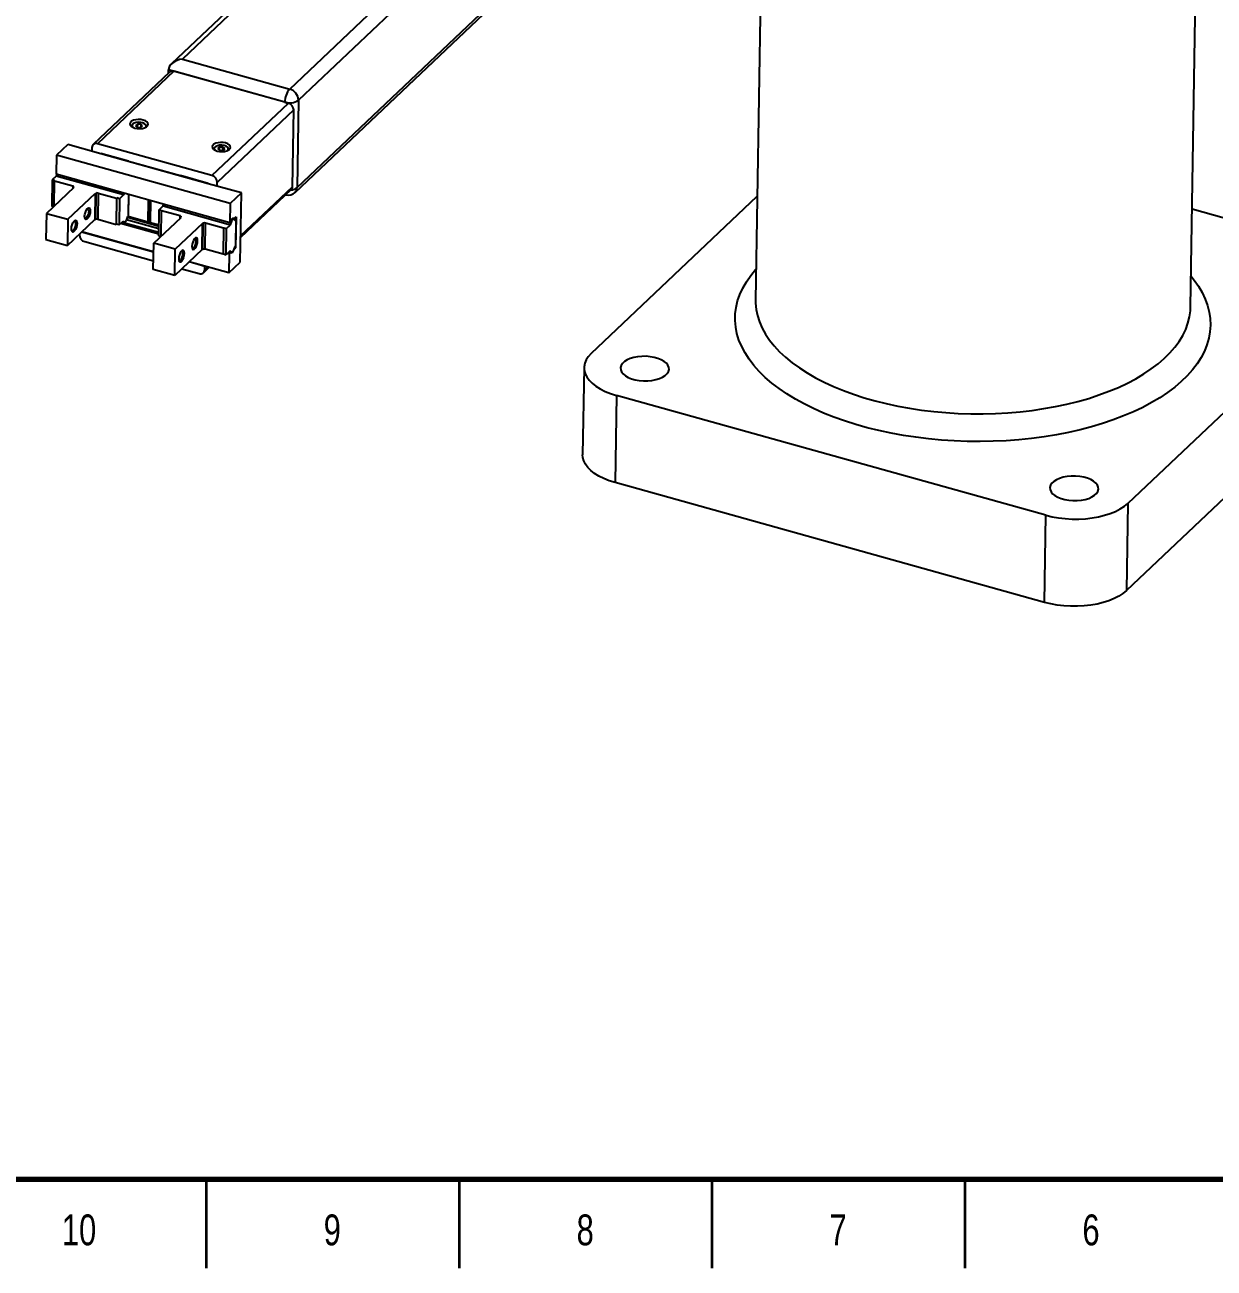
# Model space of a CAD drawing. Header units: millimetres. Extents: x -48 to 1187, y 2 to 839.
# Drawn here: x 708.7 to 943.8, y 2.5 to 248.3 of the extents above; entities that cross this region are included whole.
import ezdxf

# ---------------------------------------------------------------- set-up
doc = ezdxf.new("R2010")
doc.units = ezdxf.units.MM
doc.header["$PDSIZE"] = -1
doc.styles.add('SLDTEXTSTYLE0', font='TXT', dxfattribs={"width": 0.75})

msp = doc.modelspace()

# ---------------------------------------------------------------- linework, layer by layer
at = {"color": 7, "linetype": 'Continuous', "lineweight": 25}
for p, q in [((939.112363, 192.494074), (941.278208, 326.004343)), ((854.856924, 300.732456), (853.123677, 193.889009)), ((786.066953, 285.398386), (739.796954, 241.572813)), ((784.451666, 284.924728), (737.65902, 240.604118)), ((761.0224, 235.650903), (807.292399, 279.476476)), ((808.524264, 276.775992), (762.763205, 233.432471)), ((762.089931, 215.224526), (808.147963, 258.849331)), ((762.48338, 216.183082), (808.244439, 259.526604)), ((739.796954, 241.572813), (761.0224, 235.650903)), ((737.286401, 238.997766), (722.170759, 224.680677)), ((738.128393, 239.1615), (723.012751, 224.844411)), ((737.056123, 238.779653), (737.067121, 239.457595)), ((760.061353, 233.042193), (737.067121, 239.457595)), ((760.768868, 232.844796), (738.128393, 239.1615)), ((745.653226, 218.527707), (760.768868, 232.844796)), ((761.813351, 231.513737), (746.697709, 217.196648)), ((761.567105, 216.334275), (761.813351, 231.513737)), ((762.763205, 233.432471), (762.48338, 216.183082)), ((730.902212, 228.6964), (730.53711, 228.402899)), ((730.902212, 228.6964), (730.892362, 228.089216)), ((731.594621, 228.677001), (730.902212, 228.6964)), ((731.594621, 228.677001), (731.585153, 228.093372)), ((731.921927, 228.364101), (731.594621, 228.677001)), ((729.829703, 228.406208), (729.826015, 228.178893)), ((730.53711, 228.402899), (730.864416, 228.089999)), ((730.864416, 228.089999), (731.556825, 228.0706)), ((731.556825, 228.0706), (731.921927, 228.364101)), ((732.625647, 228.133476), (732.629334, 228.360792)), ((717.146652, 224.679), (714.907297, 222.55795)), ((723.691164, 222.853078), (717.146652, 224.679)), ((721.934689, 224.105543), (721.922377, 223.34657)), ((745.653226, 218.527707), (723.012751, 224.844411)), ((746.102544, 223.866077), (746.098857, 223.638762)), ((747.074664, 224.124289), (746.816562, 223.802099)), ((746.816562, 223.802099), (747.244259, 223.521179)), ((747.074664, 224.124289), (747.066771, 223.637757)), ((747.760462, 224.165558), (747.074664, 224.124289)), ((747.760462, 224.165558), (747.750503, 223.551644)), ((748.188158, 223.884638), (747.760462, 224.165558)), ((747.930056, 223.562449), (748.188158, 223.884638)), ((748.898489, 223.593345), (748.902176, 223.82066)), ((714.907297, 222.55795), (714.846295, 218.797583)), ((749.221768, 212.984195), (714.907297, 222.55795)), ((723.691164, 222.853078), (723.692283, 222.922075)), ((729.174404, 221.323251), (723.691164, 222.853078)), ((723.692283, 222.922075), (744.917729, 217.000165)), ((729.175523, 221.392248), (723.692283, 222.922075)), ((729.175523, 221.392248), (729.174404, 221.323251)), ((739.43337, 218.460994), (729.174404, 221.323251)), ((729.257513, 221.300063), (729.314039, 221.353603)), ((747.244259, 223.521179), (747.930056, 223.562449)), ((749.160766, 209.223828), (714.846295, 218.797583)), ((729.667796, 221.254904), (729.611271, 221.201365)), ((730.020479, 221.087195), (730.077005, 221.140735)), ((730.672543, 220.905269), (730.729068, 220.958809)), ((738.157974, 218.88614), (738.101449, 218.832601)), ((714.077241, 217.680349), (713.993294, 212.505533)), ((714.866184, 218.427613), (714.077241, 217.680349)), ((714.607877, 217.532302), (714.077241, 217.680349)), ((714.471852, 212.545272), (714.551893, 217.479275)), ((714.607877, 217.532302), (714.551893, 217.479275)), ((714.551893, 217.479275), (718.124843, 216.482421)), ((714.987997, 218.758048), (714.866184, 218.427613)), ((728.167464, 214.716549), (714.866184, 218.427613)), ((718.124843, 216.482421), (718.116982, 215.997831)), ((738.510658, 218.718431), (738.567183, 218.771971)), ((739.162721, 218.536505), (739.219247, 218.590045)), ((739.43337, 218.460994), (739.434489, 218.529992)), ((744.91661, 216.931168), (739.43337, 218.460994)), ((744.917729, 217.000165), (739.434489, 218.529992)), ((744.917729, 217.000165), (744.91661, 216.931168)), ((751.461122, 215.105245), (744.91661, 216.931168)), ((746.685397, 216.437675), (746.697709, 217.196648)), ((718.327364, 216.197098), (712.915591, 211.071227)), ((717.16068, 209.886845), (722.572453, 215.012716)), ((718.221237, 216.226708), (718.219093, 216.094547)), ((718.258559, 216.262058), (718.221237, 216.226708)), ((718.221237, 216.226708), (718.327364, 216.197098)), ((722.572453, 215.012716), (722.488505, 209.837899)), ((722.572453, 215.012716), (722.67858, 214.983106)), ((722.67858, 214.983106), (722.594633, 209.80829)), ((722.715903, 215.018457), (722.631955, 209.843641)), ((722.67858, 214.983106), (722.715903, 215.018457)), ((723.148199, 215.080902), (723.064251, 209.906085)), ((723.148199, 215.080902), (726.7919, 214.064307)), ((726.7919, 214.064307), (726.707953, 208.889491)), ((726.763937, 208.942517), (726.847884, 214.117333)), ((726.7919, 214.064307), (726.847884, 214.117333)), ((727.37852, 213.969286), (726.847884, 214.117333)), ((727.37852, 213.969286), (727.294573, 208.794469)), ((728.167464, 214.716549), (727.37852, 213.969286)), ((728.289276, 215.046985), (728.167464, 214.716549)), ((729.14204, 210.544336), (729.210912, 214.789848)), ((729.154573, 210.942933), (729.216951, 214.788163)), ((751.461122, 215.105245), (749.221768, 212.984195)), ((751.239501, 201.443729), (751.461122, 215.105245)), ((751.317875, 206.274971), (761.331035, 215.759141)), ((751.323666, 206.631993), (761.567105, 216.334275)), ((820.604897, 183.335937), (853.457268, 214.45273)), ((714.330553, 212.411437), (713.993294, 212.505533)), ((733.016824, 213.727996), (732.944763, 209.285889)), ((733.369272, 209.167451), (733.441333, 213.609558)), ((733.532792, 213.584041), (733.462578, 209.255828)), ((735.147988, 206.603362), (735.231935, 211.778179)), ((735.231935, 211.778179), (736.020879, 212.525443)), ((735.231935, 211.778179), (735.762572, 211.630131)), ((735.625117, 206.554994), (735.706588, 211.577105)), ((735.706588, 211.577105), (735.762572, 211.630131)), ((739.350289, 210.56051), (735.706588, 211.577105)), ((736.020879, 212.525443), (736.142691, 212.855878)), ((736.020879, 212.525443), (749.322158, 208.814379)), ((749.221768, 212.984195), (749.160766, 209.223828)), ((939.428232, 211.965368), (966.504876, 204.410971)), ((712.915591, 211.071227), (712.831643, 205.89641)), ((712.915591, 211.071227), (717.16068, 209.886845)), ((717.16068, 209.886845), (717.076732, 204.712028)), ((717.076732, 204.712028), (722.488505, 209.837899)), ((722.488505, 209.837899), (722.594633, 209.80829)), ((722.594633, 209.80829), (722.631955, 209.843641)), ((723.064251, 209.906085), (726.707953, 208.889491)), ((727.294573, 208.794469), (728.083516, 209.541733)), ((735.153825, 206.963196), (727.589363, 209.073685)), ((727.879027, 209.348046), (735.159561, 207.316774)), ((727.938037, 209.403939), (728.381771, 209.280137)), ((728.339246, 209.30458), (727.948295, 209.413656)), ((728.083516, 209.541733), (728.339246, 209.30458)), ((728.735005, 209.67961), (729.006167, 210.415641)), ((735.170261, 207.976349), (728.765799, 209.763197)), ((735.178583, 208.489378), (728.937964, 210.230514)), ((732.944763, 209.285889), (728.995851, 210.387638)), ((729.006167, 210.415641), (729.14204, 210.544336)), ((729.074289, 210.480163), (732.946611, 209.399783)), ((729.148412, 210.937097), (729.154573, 210.942933)), ((733.462578, 209.255828), (733.369272, 209.167451)), ((735.181382, 208.661872), (733.369272, 209.167451)), ((733.462578, 209.255828), (735.183229, 208.775766)), ((734.141036, 205.149317), (739.552809, 210.275188)), ((743.797899, 209.090806), (738.386126, 203.964935)), ((739.342428, 210.075921), (739.350289, 210.56051)), ((739.444538, 210.172637), (739.446682, 210.304797)), ((739.446682, 210.304797), (739.484005, 210.340148)), ((739.552809, 210.275188), (739.446682, 210.304797)), ((743.713951, 203.915989), (743.797899, 209.090806)), ((743.904026, 209.061196), (743.797899, 209.090806)), ((743.820078, 203.88638), (743.904026, 209.061196)), ((743.857401, 203.921731), (743.941348, 209.096547)), ((743.941348, 209.096547), (743.904026, 209.061196)), ((744.289697, 203.984175), (744.373645, 209.158992)), ((747.946595, 208.162137), (744.373645, 209.158992)), ((749.160766, 209.223828), (749.45043, 209.49819)), ((749.322158, 208.814379), (749.593683, 209.550931)), ((749.471322, 209.58507), (749.593683, 209.550931)), ((749.946815, 209.950131), (749.678101, 210.025102)), ((749.731275, 210.082394), (749.990779, 210.009992)), ((749.988593, 209.926375), (750.380682, 209.816982)), ((749.989436, 209.925598), (750.244809, 209.688287)), ((749.990779, 210.009992), (750.411072, 210.408081)), ((750.244809, 209.688287), (750.380682, 209.816982)), ((750.380682, 209.816982), (750.296735, 204.642165)), ((750.411072, 210.408081), (750.311454, 204.267299)), ((719.451626, 206.961457), (719.449089, 206.805031)), ((734.112771, 203.406955), (719.88873, 207.375469)), ((734.113891, 203.475952), (719.945256, 207.429008)), ((726.707953, 208.889491), (726.763937, 208.942517)), ((727.294573, 208.794469), (726.763937, 208.942517)), ((735.147988, 206.603362), (735.555999, 206.489527)), ((747.946595, 208.162137), (747.862647, 202.98732)), ((747.918631, 203.040347), (748.002579, 208.215163)), ((748.002579, 208.215163), (747.946595, 208.162137)), ((748.002579, 208.215163), (748.533215, 208.067115)), ((748.449267, 202.892299), (748.533215, 208.067115)), ((748.533215, 208.067115), (749.322158, 208.814379)), ((712.831643, 205.89641), (717.076732, 204.712028)), ((720.493572, 205.473972), (734.084789, 201.682016)), ((734.057089, 199.9745), (734.141036, 205.149317)), ((738.386126, 203.964935), (734.141036, 205.149317)), ((750.160862, 204.51347), (749.889699, 203.77744)), ((750.311454, 204.267299), (749.940845, 203.916269)), ((750.311454, 204.267299), (750.092659, 204.328343)), ((750.296735, 204.642165), (750.160862, 204.51347)), ((738.302178, 198.790118), (738.386126, 203.964935)), ((743.713951, 203.915989), (738.302178, 198.790118)), ((743.820078, 203.88638), (743.713951, 203.915989)), ((743.857401, 203.921731), (743.820078, 203.88638)), ((747.862647, 202.98732), (744.289697, 203.984175)), ((747.918631, 203.040347), (747.862647, 202.98732)), ((747.918631, 203.040347), (748.449267, 202.892299)), ((749.23821, 203.639562), (748.449267, 202.892299)), ((749.061148, 203.083046), (748.744057, 203.171515)), ((749.061148, 203.083046), (749.000146, 199.322679)), ((749.033721, 203.445876), (749.350812, 203.357407)), ((749.350812, 203.357407), (749.061148, 203.083046)), ((749.092731, 203.501769), (749.536466, 203.377966)), ((749.10299, 203.511485), (749.49394, 203.40241)), ((749.49394, 203.40241), (749.23821, 203.639562)), ((738.302178, 198.790118), (734.057089, 199.9745)), ((739.70104, 200.115079), (743.134047, 199.157268)), ((744.223302, 200.586112), (741.114176, 201.453559)), ((749.000146, 199.322679), (741.170701, 201.507098)), ((743.976039, 199.321002), (745.120582, 200.40508)), ((744.212109, 199.896136), (744.223302, 200.586112)), ((744.212109, 199.896136), (744.833889, 200.485067)), ((744.223302, 200.586112), (744.279827, 200.639651)), ((749.000146, 199.322679), (751.239501, 201.443729)), ((971.519213, 196.14739), (926.732125, 153.726387)), ((819.219198, 180.569624), (818.939373, 163.320236)), ((971.239388, 178.898001), (926.4523, 136.476998)), ((825.619234, 175.072357), (825.339409, 157.822968)), ((910.521016, 151.384716), (825.619234, 175.072357)), ((910.241191, 134.135328), (825.339409, 157.822968)), ((926.732125, 153.726387), (926.4523, 136.476998)), ((910.241191, 134.135328), (910.521016, 151.384716))]:
    msp.add_line(p, q, dxfattribs=at)
at = {"color": 7, "linetype": 'Continuous', "lineweight": 70}
msp.add_line((1169, 20), (20, 20), dxfattribs=at)
at = {"color": 7, "linetype": 'Continuous', "lineweight": 35}
for p, q in [((744.5, 20), (744.5, 2.5)), ((794.5, 20), (794.5, 2.5)), ((844.5, 20), (844.5, 2.5)), ((894.5, 20), (894.5, 2.5))]:
    msp.add_line(p, q, dxfattribs=at)
at = {"color": 7, "linetype": 'Continuous', "lineweight": 25, "flags": 128}
for points in [[(730.395357, 227.933094), (730.877866, 227.840183), (731.389316, 227.819238), (731.888275, 227.871954), (732.334318, 227.994062), (732.69131, 228.175669), (732.93033, 228.402061), (733.032014, 228.654899), (732.988124, 228.913699), (732.802215, 229.157493), (732.489349, 229.366533), (732.074873, 229.523881), (731.592364, 229.616792), (731.080914, 229.637737), (730.581955, 229.585021), (730.135912, 229.462913), (729.77892, 229.281306), (729.5399, 229.054914), (729.438216, 228.802076), (729.482106, 228.543276), (729.668015, 228.299482), (729.980881, 228.090442), (730.395357, 227.933094)], [(732.490581, 228.060758), (732.551729, 228.134898), (732.629371, 228.363809), (732.555317, 228.594853), (732.337592, 228.802995), (731.999791, 228.965677), (731.578518, 229.065272), (731.119426, 229.090986), (730.672264, 229.040033), (730.28549, 228.917934), (730.001015, 228.737921), (729.849668, 228.519501), (729.847849, 228.286343), (729.958652, 228.101832)], [(746.668199, 223.392963), (747.150707, 223.300052), (747.662158, 223.279107), (748.161116, 223.331823), (748.60716, 223.453931), (748.964152, 223.635538), (749.203172, 223.86193), (749.304856, 224.114768), (749.260965, 224.373568), (749.075057, 224.617362), (748.762191, 224.826402), (748.347715, 224.98375), (747.865206, 225.076661), (747.353755, 225.097606), (746.854797, 225.04489), (746.408754, 224.922782), (746.051762, 224.741175), (745.812742, 224.514783), (745.711058, 224.261945), (745.754948, 224.003145), (745.940857, 223.759351), (746.253723, 223.550311), (746.668199, 223.392963)], [(748.763422, 223.520627), (748.884048, 223.712917), (748.882192, 223.946119), (748.730809, 224.168187), (748.446305, 224.355055), (748.05951, 224.486474), (747.612339, 224.548203), (747.153251, 224.533552), (746.731993, 224.444109), (746.394217, 224.289566), (746.176526, 224.086671), (746.102509, 223.857411), (746.180187, 223.626628), (746.231494, 223.5617)], [(718.258559, 216.262058), (718.282246, 216.291162), (718.294147, 216.322181), (718.293805, 216.353925), (718.281233, 216.385172), (718.256913, 216.414723), (718.221781, 216.441441), (718.177187, 216.464299), (718.124843, 216.482421)], [(720.477738, 210.481012), (720.517242, 210.866969), (720.619507, 211.270331), (720.772197, 211.642447), (720.956896, 211.938435), (721.151326, 212.122593), (721.332036, 212.17271), (721.47723, 212.08274), (721.569395, 211.863536), (721.597415, 211.541537), (721.55791, 211.15558), (721.455645, 210.752217), (721.302955, 210.380101), (721.118257, 210.084113), (720.923827, 209.899955), (720.743117, 209.849838), (720.597923, 209.939808), (720.505758, 210.159012), (720.477738, 210.481012)], [(721.019605, 212.011351), (721.034299, 212.014605), (721.180158, 211.971727), (721.275147, 211.790765), (721.304804, 211.49927), (721.264616, 211.141618), (721.160699, 210.772258), (721.008875, 210.447424), (720.832258, 210.216567), (720.657734, 210.114834), (720.511876, 210.157712), (720.504459, 210.164952)], [(717.865158, 208.006453), (717.904662, 208.39241), (718.006927, 208.795773), (718.159617, 209.167889), (718.344316, 209.463876), (718.538746, 209.648035), (718.719456, 209.698151), (718.864649, 209.608182), (718.956815, 209.388978), (718.984835, 209.066978), (718.94533, 208.681021), (718.843065, 208.277659), (718.690375, 207.905542), (718.505677, 207.609555), (718.311247, 207.425397), (718.130537, 207.37528), (717.985343, 207.465249), (717.893178, 207.684454), (717.865158, 208.006453)], [(718.407025, 209.536792), (718.421719, 209.540047), (718.567578, 209.497169), (718.662566, 209.316207), (718.692224, 209.024711), (718.652036, 208.667059), (718.548119, 208.2977), (718.396295, 207.972865), (718.219678, 207.742008), (718.045154, 207.640275), (717.899296, 207.683153), (717.891879, 207.690393)], [(728.339246, 209.30458), (728.380623, 209.280465), (728.428236, 209.278531), (728.480257, 209.298852), (728.534688, 209.340649), (728.589439, 209.402316), (728.642407, 209.481484), (728.691558, 209.575114), (728.735005, 209.67961)], [(739.350289, 210.56051), (739.402632, 210.542389), (739.447227, 210.519531), (739.482359, 210.492813), (739.506678, 210.463262), (739.519251, 210.432015), (739.519593, 210.400271), (739.507692, 210.369252), (739.484005, 210.340148)], [(749.45043, 209.49819), (749.498003, 209.673515), (749.563512, 209.837071), (749.641593, 209.97546), (749.725848, 210.077345), (749.809376, 210.134379), (749.885334, 210.141891), (749.947499, 210.099265), (749.990779, 210.009992)], [(749.593683, 209.550931), (749.637146, 209.655405), (749.686309, 209.749003), (749.739284, 209.828131), (749.794037, 209.88975), (749.848465, 209.931494), (749.900477, 209.95176), (749.948077, 209.949769), (749.989436, 209.925598)], [(741.703183, 204.559102), (741.731203, 204.237102), (741.823369, 204.017898), (741.968563, 203.927928), (742.149273, 203.978045), (742.343703, 204.162203), (742.528401, 204.458191), (742.681091, 204.830307), (742.783356, 205.23367), (742.822861, 205.619627), (742.794841, 205.941626), (742.702675, 206.16083), (742.557481, 206.2508), (742.376771, 206.200683), (742.182341, 206.016525), (741.997643, 205.720537), (741.844953, 205.348421), (741.742688, 204.945059), (741.703183, 204.559102)], [(741.729905, 204.243042), (741.737321, 204.235802), (741.88318, 204.192924), (742.057703, 204.294657), (742.234321, 204.525514), (742.386145, 204.850348), (742.490062, 205.219708), (742.53025, 205.57736), (742.500592, 205.868855), (742.405603, 206.049817), (742.259744, 206.092695), (742.245051, 206.089441)], [(739.090603, 202.084543), (739.118623, 201.762544), (739.210789, 201.543339), (739.355982, 201.45337), (739.536693, 201.503487), (739.731122, 201.687645), (739.915821, 201.983632), (740.068511, 202.355749), (740.170776, 202.759111), (740.21028, 203.145068), (740.18226, 203.467068), (740.090095, 203.686272), (739.944901, 203.776241), (739.764191, 203.726125), (739.569761, 203.541966), (739.385063, 203.245979), (739.232373, 202.873863), (739.130108, 202.4705), (739.090603, 202.084543)], [(739.117325, 201.768483), (739.124741, 201.761243), (739.2706, 201.718365), (739.445123, 201.820098), (739.621741, 202.050955), (739.773565, 202.37579), (739.877481, 202.745149), (739.91767, 203.102801), (739.888012, 203.394297), (739.793023, 203.575259), (739.647164, 203.618137), (739.632471, 203.614882)], [(749.808358, 203.598874), (749.778079, 203.530329), (749.699998, 203.39194), (749.615743, 203.290055), (749.532215, 203.233021), (749.456258, 203.225509), (749.394092, 203.268135), (749.350812, 203.357407)], [(749.889699, 203.77744), (749.846252, 203.672944), (749.797101, 203.579314), (749.744133, 203.500145), (749.689383, 203.438479), (749.634951, 203.396682), (749.58293, 203.376361), (749.535317, 203.378295), (749.49394, 203.40241)], [(939.212097, 198.642009), (939.826245, 197.878925), (940.696119, 196.646156), (941.432788, 195.392782), (942.034052, 194.122543), (942.498118, 192.839229), (942.823601, 191.546672), (943.009529, 190.248727), (943.055347, 188.949269), (942.960918, 187.652176), (942.726525, 186.361319), (942.352867, 185.080549), (941.841059, 183.813691), (941.192628, 182.564524), (940.40951, 181.336776), (939.494042, 180.134112), (938.448955, 178.960121), (937.27737, 177.818306), (935.982781, 176.712075), (934.569054, 175.644729), (933.040407, 174.619454), (931.401401, 173.63931), (929.656929, 172.707222), (927.812197, 171.82597), (925.87271, 170.998187), (923.844256, 170.226341), (921.732889, 169.512737), (919.544911, 168.859504), (917.28685, 168.268591), (914.965446, 167.741763), (912.587627, 167.280591), (910.160489, 166.886451), (907.691276, 166.56052), (905.187357, 166.303771), (902.656204, 166.11697), (900.105372, 166.000675), (897.542473, 165.955232), (894.975155, 165.980776), (892.411082, 166.077233), (889.857904, 166.244314), (887.323242, 166.48152), (884.81466, 166.788143), (882.339645, 167.163269), (879.905583, 167.605777), (877.519738, 168.114348), (875.18923, 168.687463), (872.921016, 169.323412), (870.721863, 170.020297), (868.598335, 170.776039), (866.55677, 171.588381), (864.60326, 172.4549), (862.743636, 173.373009), (860.983447, 174.339969), (859.327946, 175.352894), (857.782074, 176.40876), (856.350445, 177.504417), (855.037331, 178.636595), (853.846651, 179.801914), (852.781958, 180.996898), (851.84643, 182.21798), (851.042859, 183.461515), (850.373642, 184.723792), (849.840778, 186.001045), (849.445857, 187.289462), (849.190056, 188.585196), (849.07414, 189.884383), (849.098454, 191.183143), (849.262926, 192.477601), (849.567065, 193.763894), (850.009964, 195.038183), (850.5903, 196.296665), (851.306341, 197.535585), (852.155951, 198.751245), (853.136595, 199.940016), (853.22341, 200.036944)], [(853.123677, 193.889009), (853.129076, 193.322114), (853.242992, 192.079517), (853.496758, 190.840547), (853.889545, 189.609246), (854.420073, 188.38963), (855.086611, 187.185676), (855.886985, 186.001312), (856.818584, 184.840402), (857.878369, 183.70673), (859.062885, 182.603997), (860.368266, 181.535798), (861.790256, 180.505617), (863.324216, 179.516815), (864.965142, 178.572618), (866.707683, 177.676104), (868.546154, 176.830198), (870.474559, 176.03766), (872.486607, 175.301074), (874.575736, 174.622843), (876.735132, 174.005179), (878.95775, 173.450097), (881.236342, 172.959408), (883.563475, 172.534712), (885.931558, 172.177394), (888.332867, 171.88862), (890.759569, 171.669331), (893.20375, 171.520244), (895.657437, 171.441843), (898.112626, 171.434386), (900.561309, 171.497896), (902.995499, 171.632166), (905.407255, 171.836759), (907.788713, 172.111006), (910.132103, 172.454014), (912.429782, 172.864663), (914.674255, 173.341614), (916.858202, 173.883311), (918.974499, 174.487988), (921.016242, 175.153672), (922.976773, 175.878192), (924.849696, 176.659184), (926.628902, 177.494102), (928.308588, 178.380221), (929.883276, 179.314652), (931.347828, 180.294346), (932.697467, 181.316108), (933.927792, 182.376606), (935.03479, 183.472379), (936.014849, 184.599854), (936.864773, 185.755354), (937.581789, 186.935109), (938.163559, 188.135271), (938.608186, 189.351926), (938.914218, 190.581104), (939.080658, 191.818798), (939.112363, 192.494074)], [(820.604897, 183.335937), (820.044807, 182.723614), (819.625222, 182.081755), (819.351418, 181.418432), (819.226838, 180.741988), (819.253049, 180.060928), (819.429722, 179.383817), (819.754635, 178.719171), (820.223701, 178.075348), (820.831022, 177.460444), (821.56896, 176.882192), (822.428236, 176.347864), (823.398044, 175.864179), (824.466187, 175.43722), (825.619234, 175.072357)], [(827.385683, 178.958879), (827.945732, 178.637629), (828.605195, 178.369168), (829.344035, 178.161653), (830.139804, 178.021388), (830.968321, 177.952636), (831.804413, 177.957486), (832.622675, 178.035791), (833.398246, 178.18517), (834.107559, 178.401086), (834.729064, 178.676978), (835.243874, 179.004462), (835.636349, 179.373589), (835.894563, 179.773143), (836.010671, 180.190984), (835.981144, 180.614415), (835.80688, 181.030572), (835.493173, 181.426808), (835.049556, 181.791085), (834.489507, 182.112335), (833.830044, 182.380796), (833.091204, 182.588312), (832.295436, 182.728576), (831.466918, 182.797328), (830.630826, 182.792478), (829.812564, 182.714174), (829.036993, 182.564794), (828.32768, 182.348878), (827.706175, 182.072987), (827.191365, 181.745502), (826.79889, 181.376375), (826.540676, 180.976821), (826.424568, 180.55898), (826.454095, 180.135549), (826.628359, 179.719393), (826.942066, 179.323156), (827.385683, 178.958879)], [(825.339409, 157.822968), (824.186362, 158.187832), (823.118219, 158.61479), (822.148411, 159.098475), (821.289135, 159.632803), (820.551197, 160.211055), (819.943876, 160.825959), (819.47481, 161.469782), (819.149897, 162.134428), (818.973224, 162.811539), (818.939373, 163.320236)], [(912.287466, 155.271239), (912.847514, 154.949989), (913.506977, 154.681528), (914.245818, 154.474012), (915.041586, 154.333748), (915.870103, 154.264996), (916.706195, 154.269846), (917.524458, 154.34815), (918.300029, 154.49753), (919.009342, 154.713445), (919.630846, 154.989337), (920.145657, 155.316822), (920.538132, 155.685949), (920.796346, 156.085503), (920.912453, 156.503344), (920.882926, 156.926775), (920.708662, 157.342931), (920.394956, 157.739168), (919.951339, 158.103445), (919.39129, 158.424695), (918.731827, 158.693156), (917.992986, 158.900671), (917.197218, 159.040936), (916.368701, 159.109688), (915.532609, 159.104838), (914.714346, 159.026533), (913.938776, 158.877154), (913.229462, 158.661238), (912.607958, 158.385346), (912.093147, 158.057862), (911.700672, 157.688734), (911.442458, 157.28918), (911.326351, 156.87134), (911.355878, 156.447908), (911.530142, 156.031752), (911.843849, 155.635516), (912.287466, 155.271239)], [(910.521016, 151.384716), (911.744466, 151.086536), (913.022932, 150.85879), (914.340339, 150.704341), (915.680119, 150.625131), (917.025422, 150.622157), (918.359332, 150.695457), (919.665074, 150.844108), (920.926226, 151.066241), (922.12693, 151.359063), (923.252086, 151.71889), (924.287545, 152.141199), (925.220284, 152.620679), (926.038574, 153.151299), (926.732125, 153.726387)], [(926.4523, 136.476998), (925.758749, 135.90191), (924.940459, 135.37129), (924.00772, 134.891811), (922.972261, 134.469502), (921.847105, 134.109674), (920.646401, 133.816852), (919.385249, 133.594719), (918.079507, 133.446068), (916.745597, 133.372769), (915.400294, 133.375742), (914.060514, 133.454952), (912.743107, 133.609401), (911.464641, 133.837148), (910.241191, 134.135328)]]:
    msp.add_lwpolyline(points, dxfattribs=at)
at = {"color": 7, "linetype": 'Continuous', "lineweight": 25}
for centre, radius, start, end in [((737.851196, 238.340155), 0.86686, 71.35089024, 130.6579332), ((764.159647, 233.013764), 4.098392, 139.94991909, 179.60255855), ((760.354495, 233.334576), 2.410698, 2.32733891, 73.9152644), ((761.012874, 236.00237), 3.109347, 252.18050185, 304.25837243), ((760.368125, 231.455), 1.446419, 2.32733891, 73.9152644), ((722.726594, 224.106016), 0.791905, 68.81668709, 180.0342082), ((745.252483, 217.137911), 1.446419, 2.32733891, 73.9152644), ((722.995956, 214.607273), 0.497496, 72.18050185, 124.25837243), ((760.714593, 216.676575), 2, 256.47011378, 313.44586257), ((761.060626, 217.979778), 2.291799, 275.13130482, 308.37472338), ((760.778802, 216.321827), 0.788402, 314.46289338, 0.9046964), ((761.169541, 216.162335), 1.314003, 314.46289338, 0.9046964), ((722.912008, 209.432457), 0.497496, 72.18050185, 124.25837243), ((744.221401, 208.685363), 0.497496, 72.18050185, 124.25837243), ((720.894314, 206.863768), 1.446419, 182.32733891, 253.9152644), ((744.137454, 203.510547), 0.497496, 72.18050185, 124.25837243), ((743.420204, 199.895663), 0.791905, 248.81668709, 0.0342082)]:
    msp.add_arc(centre, radius, start, end, dxfattribs=at)
msp.add_ellipse((739.768972, 239.847874), major_axis=(2.671218, 0.662463), ratio=0.6138691599, start_param=1.4093601399, end_param=2.9801564667, dxfattribs=at)
at = {"color": 7, "linetype": 'Continuous', "lineweight": 0}
msp.add_point((889.161529, 20.45293), dxfattribs=at)

# ---------------------------------------------------------------- texts
at = {"color": 7, "linetype": 'Continuous', "lineweight": 0, "char_height": 6.096, "attachment_point": 2, "style": 'SLDTEXTSTYLE0'}
for s, insert in [('10', (719.377233, 13.11369)), ('9', (769.438617, 13.11369)), ('8', (819.438617, 13.11369)), ('7', (869.438617, 13.11369)), ('6', (919.438617, 13.11369))]:
    msp.add_mtext(s, dxfattribs=dict(at, insert=insert))

doc.saveas('drawing.dxf')
